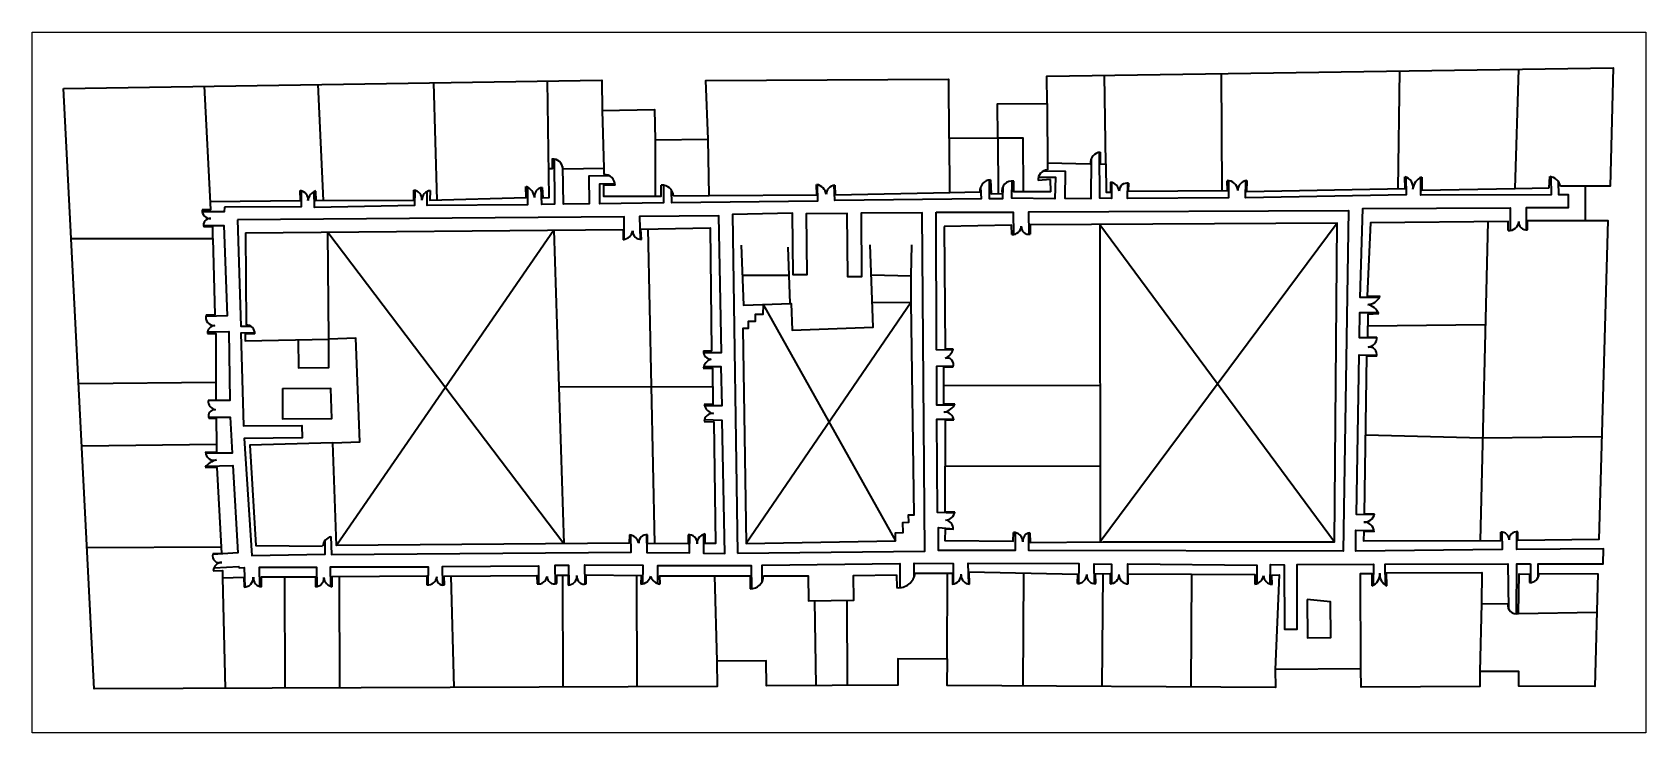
# Model space of a CAD drawing. Header units: metres. Extents: x 0 to 1.47, y 0 to 0.64.
import ezdxf

# ---------------------------------------------------------------- set-up
doc = ezdxf.new("R2010")
doc.units = ezdxf.units.M
picture_1 = doc.add_image_def('image1.jpg', size_in_pixel=(4155, 1803))

msp = doc.modelspace()

# ---------------------------------------------------------------- linework, layer by layer
at = {"color": 1, "lineweight": 35}
for points in [[(0.0285, 0.5851), (0.5173, 0.5927), (0.5178, 0.5651), (0.5654, 0.5658), (0.5659, 0.5384), (0.614, 0.5391), (0.6119, 0.5922), (0.8324, 0.5936), (0.8327, 0.5398), (0.8772, 0.5401), (0.877, 0.5712), (0.9219, 0.5714), (0.9218, 0.5962), (1.4363, 0.6039), (1.4336, 0.4964), (1.3883, 0.4962)], [(1.242, 0.601), (1.2406, 0.494)], [(1.2623, 0.5045), (1.2625, 0.4926), (1.3472, 0.4941), (1.3506, 0.6026)], [(0.1543, 0.475), (0.1621, 0.475), (0.1565, 0.5871)], [(0.2594, 0.5887), (0.2644, 0.4833)], [(0.3645, 0.5903), (0.3674, 0.4837)], [(0.4631, 0.4952), (0.4638, 0.4857), (0.4697, 0.4861), (0.468, 0.5919)], [(0.9703, 0.5271), (0.9701, 0.5164), (0.9754, 0.5165), (0.9742, 0.597)], [(1.0802, 0.5986), (1.0807, 0.4924)], [(1.3689, 0.1445), (1.4223, 0.1443), (1.4197, 0.0421), (1.3504, 0.0422), (1.3504, 0.0556), (1.3151, 0.0557), (1.3151, 0.042), (1.2072, 0.0415), (1.2071, 0.0579), (1.129, 0.0575), (1.1294, 0.041), (0.8313, 0.0429), (0.8314, 0.0667), (0.7864, 0.067), (0.7862, 0.0431), (0.6669, 0.0426), (0.6668, 0.0653), (0.622, 0.0651), (0.6221, 0.042), (0.0562, 0.0398), (0.0285, 0.5851)], [(0.5178, 0.5651), (0.5192, 0.5126)], [(0.9219, 0.5714), (0.9223, 0.5112)], [(0.5659, 0.5384), (0.5659, 0.4871)], [(0.5825, 0.4875), (0.6148, 0.4878), (0.614, 0.5391)], [(0.7291, 0.4971), (0.7294, 0.4885), (0.8335, 0.4906), (0.8332, 0.5398)], [(0.8772, 0.5401), (0.8999, 0.5402), (0.9001, 0.4911)], [(0.8772, 0.5401), (0.8774, 0.4897)], [(0.4741, 0.5209), (0.4744, 0.4801), (0.4628, 0.4797), (0.4622, 0.495)], [(0.4722, 0.521), (0.4723, 0.512), (0.4693, 0.512)], [(0.524, 0.5058), (0.5056, 0.5055), (0.506, 0.4804), (0.4825, 0.4801), (0.4819, 0.5141)], [(0.9621, 0.5213), (0.9618, 0.4849), (0.9385, 0.4851), (0.9386, 0.5097), (0.918, 0.5098)], [(0.9223, 0.5174), (0.9612, 0.5167)], [(0.9804, 0.4998), (0.9806, 0.485), (0.97, 0.4853), (0.9695, 0.527)], [(0.9754, 0.5165), (0.9756, 0.491), (0.9797, 0.491), (0.9797, 0.5)], [(0.4822, 0.5122), (0.5192, 0.5126), (0.5192, 0.5069)], [(0.5735, 0.4971), (0.5735, 0.4811), (0.5157, 0.4802), (0.5155, 0.4984), (0.5294, 0.4986)], [(0.8817, 0.496), (0.8815, 0.4848), (0.8696, 0.4847), (0.8695, 0.5019)], [(0.8706, 0.5021), (0.871, 0.4895), (0.881, 0.4898)], [(0.9141, 0.5046), (0.9295, 0.5044), (0.9291, 0.4849), (0.89, 0.4854), (0.8902, 0.501)], [(0.9253, 0.4913), (0.9001, 0.4911), (0.8917, 0.4911), (0.8916, 0.5008)], [(0.9249, 0.5024), (0.9137, 0.5014)], [(0.9253, 0.4913), (0.9249, 0.5024)], [(1.0867, 0.5013), (1.0868, 0.4858), (0.9949, 0.4852), (0.9952, 0.4992)], [(0.9959, 0.4991), (0.9957, 0.4919), (1.0857, 0.4924), (1.0856, 0.5013)], [(1.2478, 0.5045), (1.2482, 0.4883), (1.1023, 0.4858), (1.1024, 0.5012)], [(1.1035, 0.5014), (1.103, 0.4914), (1.2472, 0.4941), (1.247, 0.5048)], [(1.3796, 0.5048), (1.38, 0.4885), (1.2614, 0.4882), (1.2614, 0.5042)], [(1.3575, 0.4565), (1.3575, 0.4769), (1.3956, 0.477), (1.3955, 0.4884), (1.3867, 0.4885), (1.3866, 0.5003)], [(1.3781, 0.4947), (1.3786, 0.505)], [(0.1617, 0.4825), (0.2436, 0.4832), (0.2435, 0.4923)], [(0.2442, 0.4922), (0.2442, 0.4774), (0.1745, 0.4771)], [(0.3474, 0.4925), (0.3472, 0.4788), (0.2563, 0.4769), (0.2562, 0.4914)], [(0.2574, 0.4919), (0.2576, 0.4832), (0.3465, 0.4835), (0.3465, 0.4926)], [(0.4499, 0.4955), (0.45, 0.4794), (0.3588, 0.4788), (0.3587, 0.4914)], [(0.3615, 0.4924), (0.3613, 0.4835), (0.4488, 0.4859), (0.4485, 0.4961)], [(0.5296, 0.4971), (0.5191, 0.4971), (0.5191, 0.4871), (0.5714, 0.4871), (0.5714, 0.4971)], [(0.7131, 0.4977), (0.7134, 0.4828), (0.581, 0.4811), (0.5808, 0.4925)], [(0.6148, 0.4879), (0.7127, 0.4885), (0.7126, 0.4978)], [(0.8614, 0.4953), (0.8619, 0.4849), (0.729, 0.4832), (0.7285, 0.4971)], [(0.8335, 0.4906), (0.8607, 0.4912)], [(1.3472, 0.4941), (1.3781, 0.4947)], [(1.4109, 0.4963), (1.4109, 0.4651)], [(0.1745, 0.4771), (0.1744, 0.473), (0.1544, 0.4731)], [(0.6099, 0.3453), (0.6263, 0.3454), (0.6238, 0.4694), (0.5516, 0.4687), (0.5523, 0.448)], [(0.6406, 0.163), (0.811, 0.1648), (0.8086, 0.4722), (0.7529, 0.4718), (0.7534, 0.414), (0.7408, 0.4139), (0.7404, 0.4714), (0.7031, 0.4711), (0.7036, 0.4158), (0.6912, 0.4157), (0.6908, 0.4717), (0.636, 0.4706), (0.6406, 0.163)], [(0.8211, 0.4726), (0.8911, 0.4728), (0.8915, 0.4525)], [(0.8362, 0.3474), (0.8215, 0.3477), (0.8211, 0.4726)], [(0.9056, 0.4526), (0.9055, 0.473), (1.1958, 0.4743), (1.191, 0.1648), (0.9054, 0.1654), (0.9054, 0.1814)], [(1.2238, 0.3951), (1.2063, 0.3953), (1.2087, 0.476), (1.3427, 0.4767), (1.3426, 0.4561)], [(0.0354, 0.4487), (0.164, 0.4488), (0.164, 0.4593), (0.1558, 0.4593)], [(0.1556, 0.4605), (0.174, 0.4606), (0.1772, 0.3786), (0.1578, 0.378)], [(0.5378, 0.4479), (0.5376, 0.4685), (0.1865, 0.4656)], [(0.1865, 0.4656), (0.1894, 0.3693), (0.1983, 0.3692)], [(0.1938, 0.4538), (0.5368, 0.457), (0.5369, 0.4477)], [(0.5425, 0.1798), (0.5422, 0.1721), (0.2765, 0.1701), (0.2732, 0.2631), (0.2975, 0.264), (0.2939, 0.3582), (0.2693, 0.3573), (0.2684, 0.4545)], [(0.2684, 0.4545), (0.4829, 0.1717)], [(0.4739, 0.4564), (0.2765, 0.1701)], [(0.4739, 0.4564), (0.4829, 0.1717)], [(0.5535, 0.448), (0.5529, 0.4574), (0.6158, 0.4584), (0.6171, 0.3467), (0.6099, 0.3466)], [(0.5592, 0.4575), (0.5653, 0.1717)], [(0.89, 0.4525), (0.8895, 0.4608), (0.8284, 0.4596)], [(0.8284, 0.4596), (0.8292, 0.3486), (0.8366, 0.3487)], [(0.9063, 0.1816), (0.9066, 0.1728), (0.973, 0.1732), (1.1829, 0.1734), (1.1856, 0.4627), (0.9067, 0.4612), (0.9067, 0.4527)], [(0.9699, 0.4615), (0.9702, 0.1732)], [(0.9699, 0.4615), (1.1829, 0.1734)], [(1.1856, 0.4626), (0.9702, 0.1732)], [(1.3408, 0.4561), (1.3408, 0.4641), (1.2158, 0.4629), (1.2128, 0.3968), (1.2244, 0.3963)], [(1.3222, 0.4639), (1.3153, 0.1745)], [(1.3584, 0.4566), (1.3584, 0.4651), (1.4313, 0.4651), (1.4232, 0.1754), (1.3496, 0.1747), (1.3495, 0.1823)], [(0.164, 0.4488), (0.166, 0.3795), (0.1581, 0.3793)], [(0.1938, 0.4538), (0.1942, 0.3703)], [(0.6441, 0.4428), (0.6462, 0.3883), (0.6894, 0.3899), (0.6903, 0.3656), (0.764, 0.3684), (0.7612, 0.4429)], [(0.6863, 0.4409), (0.6882, 0.3899)], [(0.7622, 0.4159), (0.7984, 0.415), (0.7992, 0.4431)], [(0.6451, 0.4156), (0.6873, 0.4154)], [(0.7632, 0.3907), (0.7985, 0.3909), (0.7984, 0.415)], [(0.664, 0.389), (0.6638, 0.3797), (0.6568, 0.3798), (0.6567, 0.3733), (0.6503, 0.3734), (0.6503, 0.367), (0.6454, 0.3671), (0.6486, 0.1719), (0.7843, 0.1741), (0.7841, 0.1816), (0.7911, 0.1817), (0.791, 0.191), (0.7962, 0.1911), (0.7961, 0.1979), (0.8013, 0.1979), (0.7985, 0.3909)], [(0.7985, 0.3909), (0.6486, 0.1719)], [(0.664, 0.389), (0.7843, 0.1741)], [(1.2215, 0.3585), (1.2058, 0.3587), (1.206, 0.3816), (1.2228, 0.3815)], [(1.2233, 0.3805), (1.2134, 0.3798), (1.213, 0.3594), (1.2214, 0.3592)], [(1.2132, 0.3696), (1.32, 0.3707)], [(0.1591, 0.3625), (0.1667, 0.3625), (0.1667, 0.318), (0.0422, 0.3168)], [(0.1592, 0.3641), (0.1785, 0.3642), (0.1794, 0.3017), (0.1597, 0.3017)], [(0.2022, 0.363), (0.1895, 0.3629), (0.1919, 0.2787), (0.245, 0.2791), (0.2451, 0.2679), (0.1926, 0.2671), (0.1995, 0.1609), (0.2662, 0.162), (0.266, 0.1746)], [(0.2022, 0.3621), (0.1934, 0.3621), (0.1934, 0.356), (0.2693, 0.3573)], [(0.2417, 0.3568), (0.242, 0.3313), (0.2695, 0.3317), (0.2693, 0.3573)], [(1.2192, 0.1978), (1.203, 0.1982), (1.2056, 0.3431), (1.2215, 0.3427)], [(1.2214, 0.3419), (1.2122, 0.342), (1.2101, 0.1989), (1.2195, 0.1988)], [(0.6096, 0.3309), (0.6179, 0.3309), (0.6184, 0.2981), (0.6105, 0.298)], [(0.6107, 0.297), (0.6267, 0.297), (0.6259, 0.3324), (0.61, 0.3324)], [(0.8374, 0.2973), (0.8217, 0.2974), (0.8217, 0.333), (0.8367, 0.3331)], [(0.8364, 0.3321), (0.8279, 0.3321), (0.8279, 0.2987), (0.8382, 0.2987)], [(0.1667, 0.318), (0.1667, 0.3018), (0.1597, 0.3018)], [(0.2272, 0.3126), (0.2274, 0.2849), (0.2722, 0.2853), (0.2711, 0.3127), (0.2272, 0.3123)], [(0.4784, 0.314), (0.6182, 0.3145)], [(0.8279, 0.3154), (0.9701, 0.3155)], [(0.1604, 0.2856), (0.1672, 0.2856), (0.1673, 0.2618), (0.045, 0.2603)], [(0.1601, 0.2866), (0.1798, 0.2866), (0.1815, 0.254), (0.1573, 0.254)], [(0.6097, 0.1802), (0.6099, 0.1631), (0.6292, 0.1626), (0.6269, 0.2835), (0.6105, 0.284)], [(0.6103, 0.2825), (0.6192, 0.2822), (0.6206, 0.1719), (0.6114, 0.1717), (0.6113, 0.1806)], [(0.8378, 0.1994), (0.8225, 0.2), (0.8219, 0.2847), (0.8371, 0.2847)], [(0.8372, 0.2838), (0.8292, 0.2838), (0.829, 0.2007), (0.8381, 0.2006)], [(1.2111, 0.2705), (1.3175, 0.2679)], [(1.3175, 0.2679), (1.4258, 0.269)], [(0.1673, 0.2618), (0.1674, 0.2547), (0.1572, 0.2546)], [(0.2727, 0.2631), (0.1977, 0.2611), (0.203, 0.1701), (0.2638, 0.1693)], [(0.1571, 0.241), (0.1678, 0.2409), (0.1716, 0.1685), (0.0497, 0.1679)], [(0.1581, 0.2422), (0.1822, 0.2428), (0.1868, 0.1635), (0.1639, 0.1619)], [(0.8291, 0.2422), (0.9701, 0.2423)], [(0.2711, 0.1781), (0.2718, 0.1618), (0.544, 0.164), (0.5439, 0.1796)], [(0.5581, 0.1799), (0.5583, 0.1637), (0.5971, 0.1633), (0.5973, 0.1797)], [(0.5958, 0.1797), (0.596, 0.1714), (0.5589, 0.1718), (0.5589, 0.1798)], [(0.893, 0.1818), (0.8928, 0.1656), (0.8232, 0.1656), (0.8232, 0.1863), (0.8368, 0.1852)], [(0.8368, 0.1846), (0.8293, 0.1849), (0.8289, 0.1745), (0.8912, 0.1739), (0.8913, 0.1819)], [(1.3352, 0.1822), (1.3353, 0.1665), (1.2025, 0.165), (1.2023, 0.184), (1.219, 0.1836)], [(1.2191, 0.1824), (1.2097, 0.1828), (1.2093, 0.1741), (1.3341, 0.1746), (1.3341, 0.1822)], [(1.3681, 0.1412), (1.3681, 0.1533), (1.4272, 0.1533), (1.4273, 0.1671), (1.3487, 0.1663), (1.3488, 0.1824)], [(0.1716, 0.1685), (0.172, 0.1628), (0.164, 0.1624)], [(0.1644, 0.147), (0.1727, 0.1472), (0.1729, 0.1407), (0.1923, 0.1412), (0.1925, 0.1321)], [(0.1651, 0.1497), (0.1878, 0.1509), (0.1879, 0.1498), (0.1925, 0.1499), (0.193, 0.1322)], [(0.2067, 0.1326), (0.2065, 0.1504), (0.2582, 0.1504), (0.2584, 0.1327)], [(0.2713, 0.1328), (0.2709, 0.1505), (0.3596, 0.1505), (0.3594, 0.1342)], [(0.3731, 0.1341), (0.3726, 0.1509), (0.4598, 0.1516), (0.4598, 0.135)], [(0.4752, 0.1352), (0.475, 0.1522), (0.4873, 0.1521), (0.4876, 0.1342)], [(0.5024, 0.1349), (0.5019, 0.1526), (0.5546, 0.1523), (0.5544, 0.135)], [(0.5684, 0.1354), (0.5684, 0.1518), (0.653, 0.1517), (0.6533, 0.1307)], [(0.6632, 0.1372), (0.663, 0.1521), (0.7881, 0.1536), (0.7883, 0.1318)], [(0.8011, 0.1412), (0.8012, 0.154), (0.8366, 0.1537), (0.8367, 0.1348)], [(0.8507, 0.135), (0.8502, 0.154), (0.9508, 0.1537), (0.9505, 0.1355)], [(0.965, 0.1355), (0.9646, 0.1535), (0.9804, 0.1532), (0.9804, 0.1354)], [(0.9953, 0.1352), (0.9952, 0.1533), (1.1126, 0.152), (1.1126, 0.1354)], [(1.1247, 0.135), (1.1249, 0.1527), (1.1374, 0.1526), (1.1376, 0.094), (1.1491, 0.094), (1.149, 0.1528), (1.2184, 0.1532), (1.2182, 0.134)], [(1.2295, 0.134), (1.2292, 0.1532), (1.3404, 0.1535), (1.341, 0.1128)], [(1.3483, 0.108), (1.3486, 0.1535), (1.3612, 0.1535)], [(1.3612, 0.1535), (1.3612, 0.1364)], [(0.1729, 0.1407), (0.1752, 0.0402)], [(0.2083, 0.1324), (0.2083, 0.1417), (0.2573, 0.1417), (0.2573, 0.1326)], [(0.2291, 0.1417), (0.2295, 0.0404)], [(0.2726, 0.1326), (0.2724, 0.1419), (0.3585, 0.1425), (0.3586, 0.1342)], [(0.2788, 0.142), (0.2792, 0.0406)], [(0.3746, 0.1343), (0.3742, 0.1423), (0.4585, 0.1428), (0.4586, 0.1351)], [(0.3803, 0.1423), (0.383, 0.041)], [(0.4765, 0.1355), (0.4765, 0.143), (0.4868, 0.143), (0.4868, 0.1341)], [(0.4816, 0.143), (0.482, 0.0414)], [(0.5033, 0.1351), (0.5031, 0.1435), (0.5531, 0.1429), (0.553, 0.1348)], [(0.5489, 0.143), (0.5493, 0.0417)], [(0.5703, 0.135), (0.57, 0.1424), (0.6523, 0.1424)], [(0.6199, 0.1424), (0.622, 0.0651)], [(0.6523, 0.1424), (0.6523, 0.1307)], [(0.6644, 0.1424), (0.705, 0.1425), (0.7053, 0.1197), (0.7464, 0.1203), (0.7461, 0.1428), (0.7851, 0.1434)], [(0.7851, 0.1434), (0.7853, 0.1319)], [(0.802, 0.145), (0.8359, 0.145), (0.8359, 0.1347)], [(0.8313, 0.145), (0.8308, 0.0667)], [(0.8515, 0.1349), (0.8513, 0.1462), (0.9496, 0.1439), (0.9494, 0.1355)], [(0.9005, 0.145), (0.8998, 0.0425)], [(0.9661, 0.1356), (0.966, 0.1444), (0.9791, 0.1446), (0.9792, 0.1353)], [(0.9725, 0.1445), (0.9718, 0.042)], [(0.9957, 0.1352), (0.9957, 0.1444), (1.1108, 0.1438), (1.1107, 0.1349)], [(1.0532, 0.1441), (1.0526, 0.0415)], [(1.1263, 0.1347), (1.1261, 0.1432), (1.1329, 0.1434), (1.129, 0.0575)], [(1.2071, 0.0579), (1.2067, 0.1445), (1.2169, 0.1445), (1.217, 0.1334)], [(1.2306, 0.1334), (1.2304, 0.1451), (1.3169, 0.1455), (1.3167, 0.1172), (1.3405, 0.117)], [(1.3501, 0.1082), (1.3507, 0.1442), (1.3603, 0.144), (1.3602, 0.1364)], [(0.7121, 0.0428), (0.7109, 0.1198)], [(0.7399, 0.1202), (0.7403, 0.0429)], [(1.1581, 0.121), (1.1584, 0.0863), (1.1797, 0.0864), (1.1795, 0.1189), (1.1581, 0.121)], [(1.3167, 0.1172), (1.3151, 0.0557)], [(1.3501, 0.1082), (1.4214, 0.1095)]]:
    msp.add_lwpolyline(points, dxfattribs=at)
for centre, radius, start, end in [((0.4727, 0.5115), 0.00949, 3.873, 93.3161), ((0.9711, 0.5173), 0.00984, 94.6691, 183.307), ((0.5196, 0.4969), 0.00999, 1.4055, 91.8209), ((0.8712, 0.4916), 0.0105, 93.3725, 182.4282), ((0.8898, 0.4919), 0.00907, 78.6735, 193.4274), ((0.9229, 0.502), 0.00919, 93.5366, 183.8868), ((0.9779, 0.4905), 0.00968, 7.8456, 79.3354), ((0.9948, 0.4918), 0.00738, 81.3624, 180.2978), ((1.0859, 0.4921), 0.00922, 2.194, 91.9054), ((1.104, 0.4925), 0.00884, 93.2637, 180.6637), ((1.2449, 0.4954), 0.00955, 348.6835, 77.6048), ((1.2664, 0.4931), 0.0121, 109.6503, 177.9917), ((1.3776, 0.4941), 0.0109, 10.9692, 84.5867), ((0.2424, 0.4842), 0.00815, 352.9357, 82.4416), ((0.2604, 0.4825), 0.00988, 107.1837, 175.4545), ((0.3457, 0.4844), 0.00823, 354.5766, 84.4012), ((0.3631, 0.4833), 0.00921, 99.9674, 178.0354), ((0.4445, 0.4851), 0.0117, 4.8901, 69.7426), ((0.4646, 0.4869), 0.00848, 99.9178, 185.1352), ((0.5722, 0.4868), 0.0104, 4.1975, 94.1975), ((0.7111, 0.4877), 0.0102, 5.5717, 81.4795), ((0.7297, 0.4887), 0.00846, 94.2446, 179.8253), ((0.1618, 0.4744), 0.00754, 175.6812, 273.4009), ((0.1615, 0.461), 0.00595, 82.6043, 196.8937), ((0.5353, 0.4581), 0.0105, 278.7092, 347.4602), ((0.5529, 0.4554), 0.00741, 176.9901, 274.5462), ((0.8907, 0.4603), 0.00784, 264.733, 358.1224), ((0.9055, 0.4596), 0.00702, 176.1433, 279.8127), ((1.3416, 0.465), 0.00896, 265.2272, 355.2272), ((1.3575, 0.4636), 0.00708, 174.2804, 276.702), ((1.2125, 0.4019), 0.0131, 273.6632, 334.7127), ((1.2094, 0.3739), 0.0154, 25.3345, 75.0414), ((0.165, 0.377), 0.00729, 161.3196, 275.7195), ((0.1661, 0.3628), 0.00693, 92.4957, 182.9234), ((0.1943, 0.3624), 0.00793, 357.954, 90.1585), ((1.2132, 0.3585), 0.00826, 272.2567, 5.2217), ((0.6199, 0.3292), 0.0104, 107.4579, 170.3981), ((0.617, 0.3463), 0.00717, 176.9818, 267.6536), ((0.8253, 0.3508), 0.0115, 289.8901, 349.3818), ((0.8311, 0.3344), 0.00583, 336.2772, 108.8316), ((1.2146, 0.3434), 0.00691, 347.3807, 98.9296), ((0.1686, 0.3017), 0.0089, 179.5431, 255.7453), ((0.1655, 0.2876), 0.00554, 80.7225, 201.637), ((0.6201, 0.2996), 0.00971, 189.9136, 262.4776), ((0.8262, 0.3043), 0.0133, 279.33, 334.778), ((0.6182, 0.2822), 0.00784, 85.2779, 178.0633), ((0.8292, 0.2833), 0.00794, 3.2028, 96.62), ((0.1651, 0.2553), 0.00788, 184.7487, 287.4133), ((0.1711, 0.2308), 0.0173, 102.2285, 143.9963), ((0.8293, 0.2017), 0.00879, 273.7788, 353.1314), ((0.829, 0.1852), 0.00777, 355.5778, 83.4181), ((1.21, 0.201), 0.00977, 267.8856, 346.7719), ((1.2099, 0.182), 0.00923, 2.4187, 91.5446), ((0.2738, 0.1684), 0.00996, 105.3323, 175.0174), ((0.5413, 0.1701), 0.00976, 11.4442, 82.779), ((0.5583, 0.1724), 0.00741, 84.8131, 182.7924), ((0.5966, 0.1723), 0.00748, 354.9188, 96.4771), ((0.6126, 0.1721), 0.00854, 98.8651, 183.3531), ((0.8914, 0.1734), 0.00849, 0.0994, 90.6211), ((0.9075, 0.1741), 0.00765, 98.8758, 184.5922), ((1.3344, 0.1748), 0.00737, 1.6725, 92.3667), ((1.3482, 0.176), 0.00644, 77.9426, 188.376), ((0.17, 0.1606), 0.00628, 163.3934, 290.3325), ((0.1729, 0.1462), 0.00854, 94.447, 174.5907), ((0.1922, 0.1408), 0.00861, 271.7122, 3.0377), ((0.209, 0.1405), 0.00819, 175.2156, 265.2156), ((0.257, 0.1405), 0.00797, 272.6096, 2.6096), ((0.2739, 0.1415), 0.00901, 183.7416, 261.3663), ((0.3594, 0.1424), 0.00821, 264.4151, 354.8115), ((0.3731, 0.1399), 0.00582, 163.0698, 285.3779), ((0.4598, 0.143), 0.00796, 261.6159, 351.9501), ((0.4743, 0.1418), 0.00668, 179.1457, 289.1768), ((0.4865, 0.1424), 0.00834, 271.7558, 1.7558), ((0.5014, 0.1415), 0.00662, 171.7233, 286.7659), ((0.5517, 0.1454), 0.0107, 276.9832, 342.0498), ((0.5713, 0.1448), 0.00988, 196.2162, 264.0153), ((0.6525, 0.1426), 0.0119, 269.2032, 358.6737), ((0.7872, 0.1466), 0.0149, 262.6143, 353.492), ((0.8352, 0.1434), 0.00867, 274.2437, 4.2437), ((0.8518, 0.1428), 0.0079, 175.9951, 268.1003), ((0.9495, 0.1439), 0.00845, 269.4836, 358.1655), ((0.9651, 0.1427), 0.00722, 172.6612, 278.2565), ((0.9792, 0.1434), 0.00808, 270.1273, 0.8835), ((0.9954, 0.1434), 0.00819, 179.0477, 272.0581), ((1.1097, 0.1438), 0.0089, 276.2992, 354.1632), ((1.1269, 0.1429), 0.00827, 180.4346, 266.4341), ((1.2133, 0.1437), 0.0109, 289.8419, 5.5584), ((1.2355, 0.1437), 0.0114, 175.0313, 244.876), ((1.3604, 0.1449), 0.00852, 268.6206, 357.4001), ((1.3483, 0.1159), 0.00795, 172.2121, 282.6009)]:
    msp.add_arc(centre, radius, start, end, dxfattribs=at)

# ---------------------------------------------------------------- pictures from other files: only their frames are drawn
image = msp.add_image(picture_1, insert=(0, 0), size_in_units=(1.4658, 0.6361))
image.dxf.flags = 7

doc.saveas('drawing.dxf')
